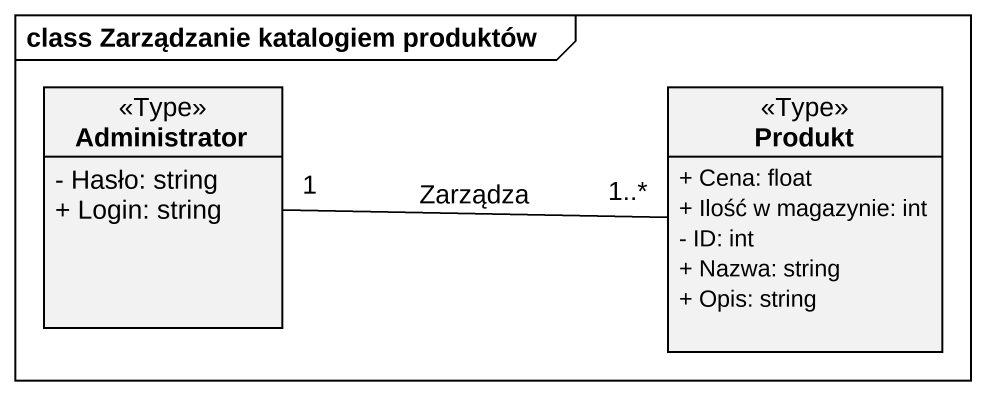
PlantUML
@startuml
mainframe class Zarządzanie katalogiem produktów
hide circle
hide empty members
skinparam classAttributeIconSize 0
class Administrator <<Type>> {
  - Hasło: string
  + Login: string
}
class Produkt <<Type>> {
  + Cena: float
  + Ilość w magazynie: int
  - ID: int
  + Nazwa: string
  + Opis: string
}
Administrator "1" -right- "1..*" Produkt : Zarządza
@enduml
